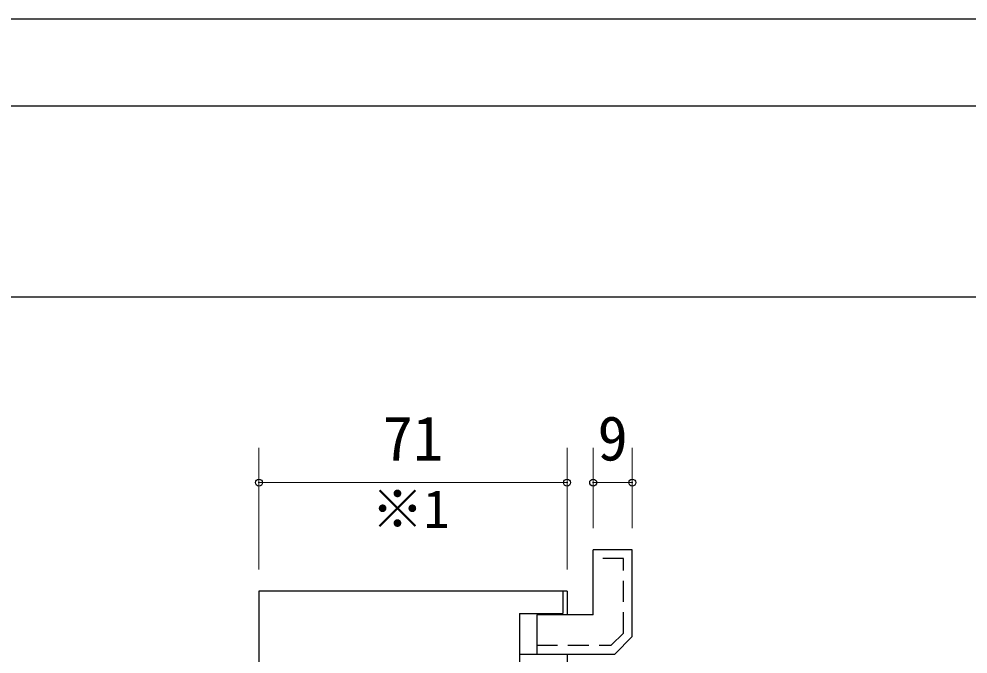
# Model space of a CAD drawing. Units: millimetres at full size; details may follow other scales. Extents: x -800 to 800, y -560 to 560.
# Drawn here: x -289.5 to -70.8, y 413.7 to 560 of the extents above; entities that cross this region are included whole.
import ezdxf
from ezdxf.enums import TextEntityAlignment as Align

# ---------------------------------------------------------------- set-up
doc = ezdxf.new("R2010")
doc.units = ezdxf.units.MM
doc.header["$LTSCALE"] = 4
doc.header["$PDMODE"] = 32
doc.header["$PDSIZE"] = 1.6
doc.linetypes.add('DASHED1', pattern=[1.8, 1.2, -0.6])
doc.layers.add('0-0', color=7, linetype='Continuous', lineweight=25)
doc.layers.add('2-0', color=7, linetype='Continuous', lineweight=25)
doc.styles.add('ＭＳ ゴシック', font='')
doc.styles.get('ＭＳ ゴシック').set_extended_font_data('MS Gothic')

msp = doc.modelspace()

# ---------------------------------------------------------------- linework, layer by layer
at = {"layer": '0-0'}
for p, q in [((-780, 540), (152, 540)), ((-780, 496), (152, 496))]:
    msp.add_line(p, q, dxfattribs=at)
msp.add_lwpolyline([(-800, 560), (800, 560), (800, -560)], dxfattribs=at)
at = {"layer": '2-0', "color": 4, "lineweight": 9}
for p, q in [((-234.205, 461.203), (-234.205, 433.203)), ((-163.205, 461.203), (-163.205, 433.203)), ((-157.205, 461.203), (-157.205, 442.702)), ((-148.205, 461.203), (-148.205, 442.702)), ((-234.205, 453.203), (-163.205, 453.203)), ((-157.205, 453.203), (-148.205, 453.203))]:
    msp.add_line(p, q, dxfattribs=at)
at = {"layer": '2-0'}
for p, q in [((-157.205, 422.703), (-157.205, 437.703)), ((-148.205, 437.703), (-157.205, 437.703)), ((-157.205, 422.703), (-157.205, 437.703)), ((-148.205, 417.703), (-148.205, 437.703)), ((-163.205, 428.203), (-234.205, 428.203)), ((-234.205, 428.203), (-234.205, 173.203)), ((-164.205, 428.203), (-164.205, 423.003)), ((-163.205, 428.203), (-163.205, 422.703)), ((-174.205, 423.003), (-174.205, 413.703)), ((-174.205, 423.003), (-164.205, 423.003)), ((-170.205, 422.703), (-170.205, 413.703)), ((-157.205, 422.703), (-170.205, 422.703)), ((-152.205, 413.703), (-148.205, 417.703)), ((-174.205, 413.703), (-152.205, 413.703)), ((-163.205, 413.703), (-163.205, 173.203))]:
    msp.add_line(p, q, dxfattribs=at)
at = {"layer": '2-0', "linetype": 'DASHED1'}
for p, q in [((-170.205, 415.703), (-153.033, 415.703)), ((-174.205, 413.703), (-174.205, 411.703))]:
    msp.add_line(p, q, dxfattribs=at)
at = {"layer": '2-0'}
msp.add_lwpolyline([(-152.205, 413.703), (-148.205, 417.703), (-148.205, 437.703), (-157.205, 437.703)], dxfattribs=at)
at = {"layer": '2-0', "linetype": 'DASHED1'}
msp.add_lwpolyline([(-153.033, 415.703), (-150.205, 418.532), (-150.205, 435.703), (-157.205, 435.703)], dxfattribs=at)
at = {"layer": '2-0', "color": 4}
for p in [(-234.205, 453.203), (-163.205, 453.203), (-157.205, 453.203), (-148.205, 453.203)]:
    msp.add_point(p, dxfattribs=at)

# ---------------------------------------------------------------- texts
at = {"layer": '2-0', "style": 'ＭＳ ゴシック'}
for s, height, p in [('71', 10.26, (-205.705, 455.203)), ('9', 10.26, (-156.205, 455.203)), ('※1', 8.798, (-208.296, 440.083))]:
    msp.add_text(s, height=height, dxfattribs=at).set_placement(p, align=Align.BOTTOM_LEFT)

doc.saveas('drawing.dxf')
